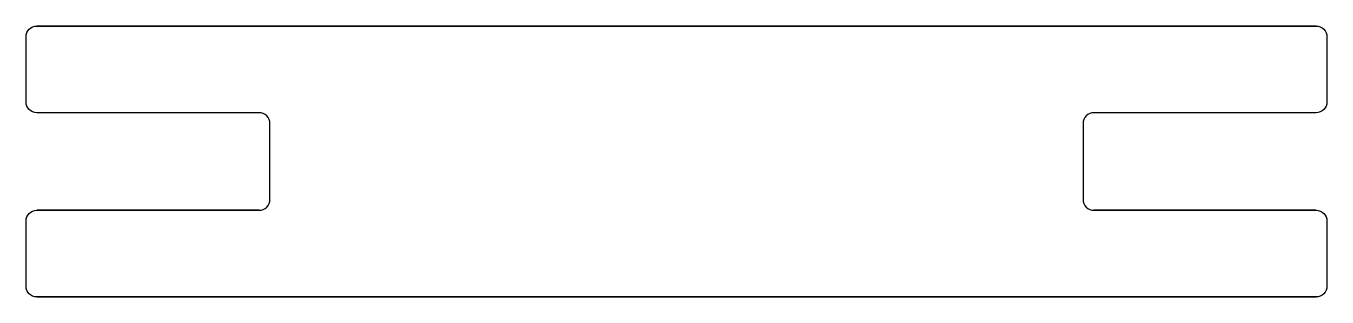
# Model space of a CAD drawing. Extents: x 46 to 166, y 140 to 165.
import ezdxf

# ---------------------------------------------------------------- set-up
doc = ezdxf.new("R2010")
doc.units = 0
doc.layers.get('0').update_dxf_attribs({"linetype": 'CONTINUOUS'})

msp = doc.modelspace()

# ---------------------------------------------------------------- linework, layer by layer
at = {"color": 7}
for points in [[(46.711862, 164.77542), (164.711863, 164.77542)], [(46.711862, 147.775421), (67.211863, 147.775421)], [(144.211864, 147.775421), (164.711863, 147.775421)], [(164.711863, 139.77542), (46.711862, 139.77542), (46.711862, 139.77542)]]:
    msp.add_lwpolyline(points, close=True, dxfattribs=at)
for points in [[(45.711864, 163.77542), (45.711863, 164.327704), (46.159577, 164.775419), (46.711862, 164.77542)], [(164.711863, 164.77542), (164.977079, 164.775421), (165.231434, 164.670064), (165.41897, 164.482527)], [(165.41897, 164.482527), (165.606507, 164.294991), (165.711864, 164.040636), (165.711863, 163.77542)], [(45.711864, 157.77542), (45.711864, 157.77542), (45.711864, 163.77542), (45.711864, 163.77542)], [(165.711863, 163.77542), (165.711863, 163.77542), (165.711863, 157.77542), (165.711863, 157.77542)], [(46.711862, 156.775419), (46.159577, 156.775421), (45.711863, 157.223136), (45.711864, 157.77542)], [(165.711863, 157.77542), (165.711864, 157.510203), (165.606507, 157.255849), (165.41897, 157.068313)], [(67.211863, 156.775419), (67.211863, 156.775419), (46.711862, 156.775419), (46.711862, 156.775419)], [(68.211864, 155.775421), (68.211863, 156.327706), (67.764147, 156.77542), (67.211863, 156.775419)], [(144.211864, 156.775419), (143.65958, 156.77542), (143.211864, 156.327706), (143.211863, 155.775421)], [(164.711863, 156.775419), (164.711863, 156.775419), (144.211864, 156.775419), (144.211864, 156.775419)], [(165.41897, 157.068313), (165.231434, 156.880776), (164.977079, 156.775419), (164.711863, 156.775419)], [(68.211864, 148.775421), (68.211864, 148.775421), (68.211864, 155.775421), (68.211864, 155.775421)], [(143.211863, 155.775421), (143.211863, 155.775421), (143.211863, 148.775421), (143.211863, 148.775421)], [(45.711864, 146.77542), (45.711863, 147.327704), (46.159577, 147.775419), (46.711862, 147.775421)], [(67.211863, 147.775421), (67.47708, 147.77542), (67.731434, 147.880777), (67.91897, 148.068314)], [(67.91897, 148.068314), (68.106507, 148.25585), (68.211864, 148.510205), (68.211864, 148.775421)], [(143.211863, 148.775421), (143.211863, 148.510205), (143.31722, 148.25585), (143.504756, 148.068314)], [(143.504756, 148.068314), (143.692293, 147.880777), (143.946647, 147.77542), (144.211864, 147.775421)], [(164.711863, 147.775421), (164.977079, 147.775421), (165.231434, 147.670064), (165.41897, 147.482527)], [(45.711864, 140.77542), (45.711864, 140.77542), (45.711864, 146.77542), (45.711864, 146.77542)], [(165.41897, 147.482527), (165.606507, 147.294991), (165.711864, 147.040636), (165.711863, 146.77542)], [(165.711863, 146.77542), (165.711863, 146.77542), (165.711863, 140.77542), (165.711863, 140.77542)], [(46.711862, 139.77542), (46.159577, 139.775421), (45.711863, 140.223136), (45.711864, 140.77542)], [(165.711863, 140.77542), (165.711864, 140.510204), (165.606507, 140.255849), (165.41897, 140.068313)], [(165.41897, 140.068313), (165.231434, 139.880776), (164.977079, 139.775419), (164.711863, 139.77542)]]:
    msp.add_open_spline(points, degree=3, dxfattribs=at)

doc.saveas('drawing.dxf')
